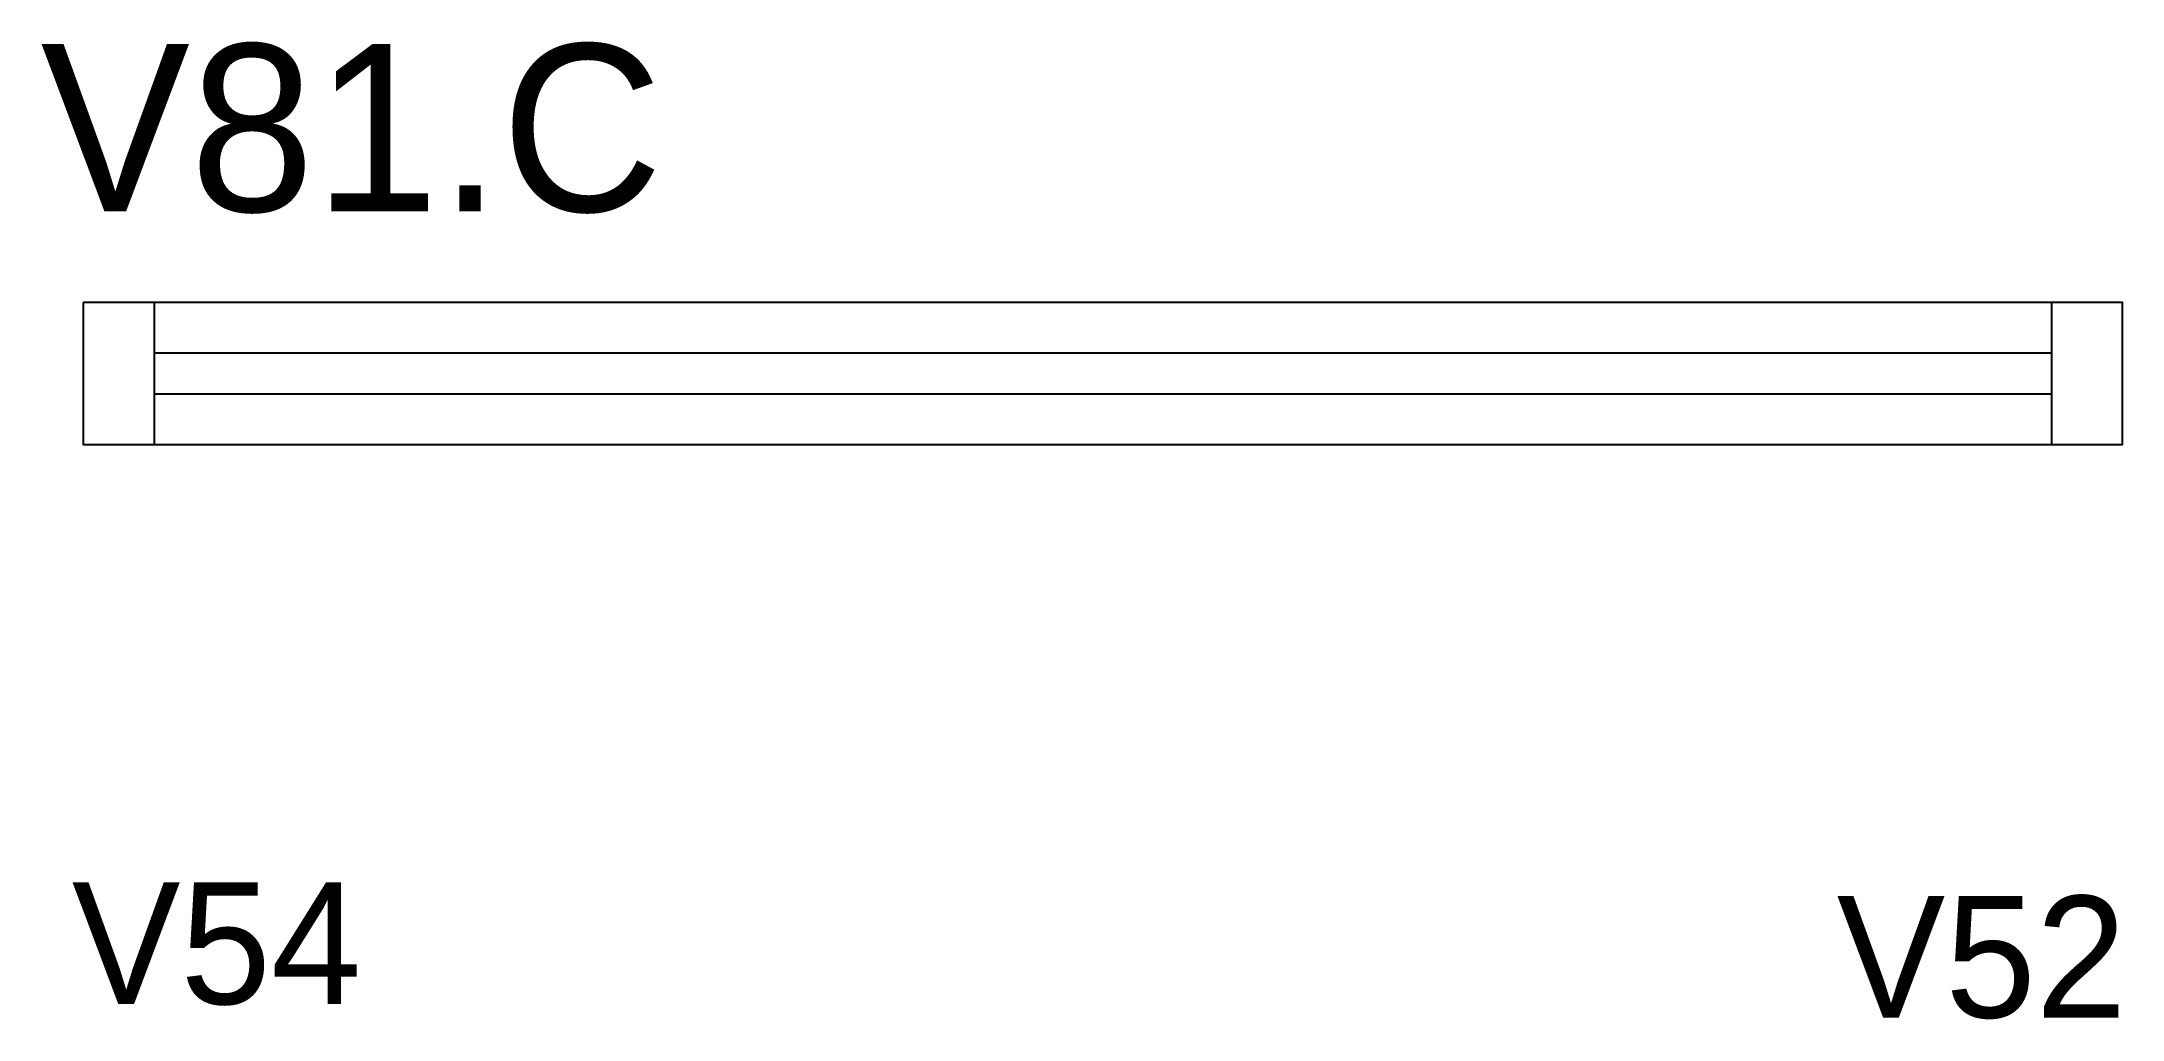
# Model space of a CAD drawing. Header units: metres. Extents: x 5183 to 5388, y -1408 to -1311.
import ezdxf

# ---------------------------------------------------------------- set-up
doc = ezdxf.new("R2010")
doc.units = ezdxf.units.M
for name, color, linetype in [('5', 7, 'Continuous'), ('NOMENCLATURA', 7, 'Continuous'), ('Painéis', 7, 'Continuous'), ('SARR_2.2x7', 7, 'Continuous'), ('SARR_EDITAR', 7, 'Continuous')]:
    doc.layers.add(name, color=color, linetype=linetype)

msp = doc.modelspace()

# ---------------------------------------------------------------- linework, layer by layer
at = {"layer": 'Painéis', "color": 7, "lineweight": 25}
msp.add_lwpolyline([(5187.3, -1336.88), (5187.3, -1350.88), (5388.3, -1350.88), (5388.3, -1336.88), (5187.3, -1336.88)], dxfattribs=at)
at = {"layer": 'SARR_2.2x7', "color": 7, "lineweight": 25}
for p, q in [((5194.3, -1336.88), (5194.3, -1350.88)), ((5381.3, -1336.88), (5381.3, -1350.88))]:
    msp.add_line(p, q, dxfattribs=at)
at = {"layer": 'SARR_EDITAR', "color": 7, "lineweight": 25}
for p, q in [((5381.3, -1341.88), (5194.3, -1341.88)), ((5194.3, -1345.88), (5381.3, -1345.88))]:
    msp.add_line(p, q, dxfattribs=at)

# ---------------------------------------------------------------- texts
at = {"layer": '5', "color": 7, "lineweight": 25}
for s, p in [('V54', (5186.19, -1406.03)), ('V52', (5360.14, -1407.36))]:
    msp.add_text(s, height=12, dxfattribs=at).set_placement(p)
at = {"layer": 'NOMENCLATURA', "color": 7, "lineweight": 25}
msp.add_text('V81.C', height=16.5, dxfattribs=at).set_placement((5183.11, -1327.9))

doc.saveas('drawing.dxf')
